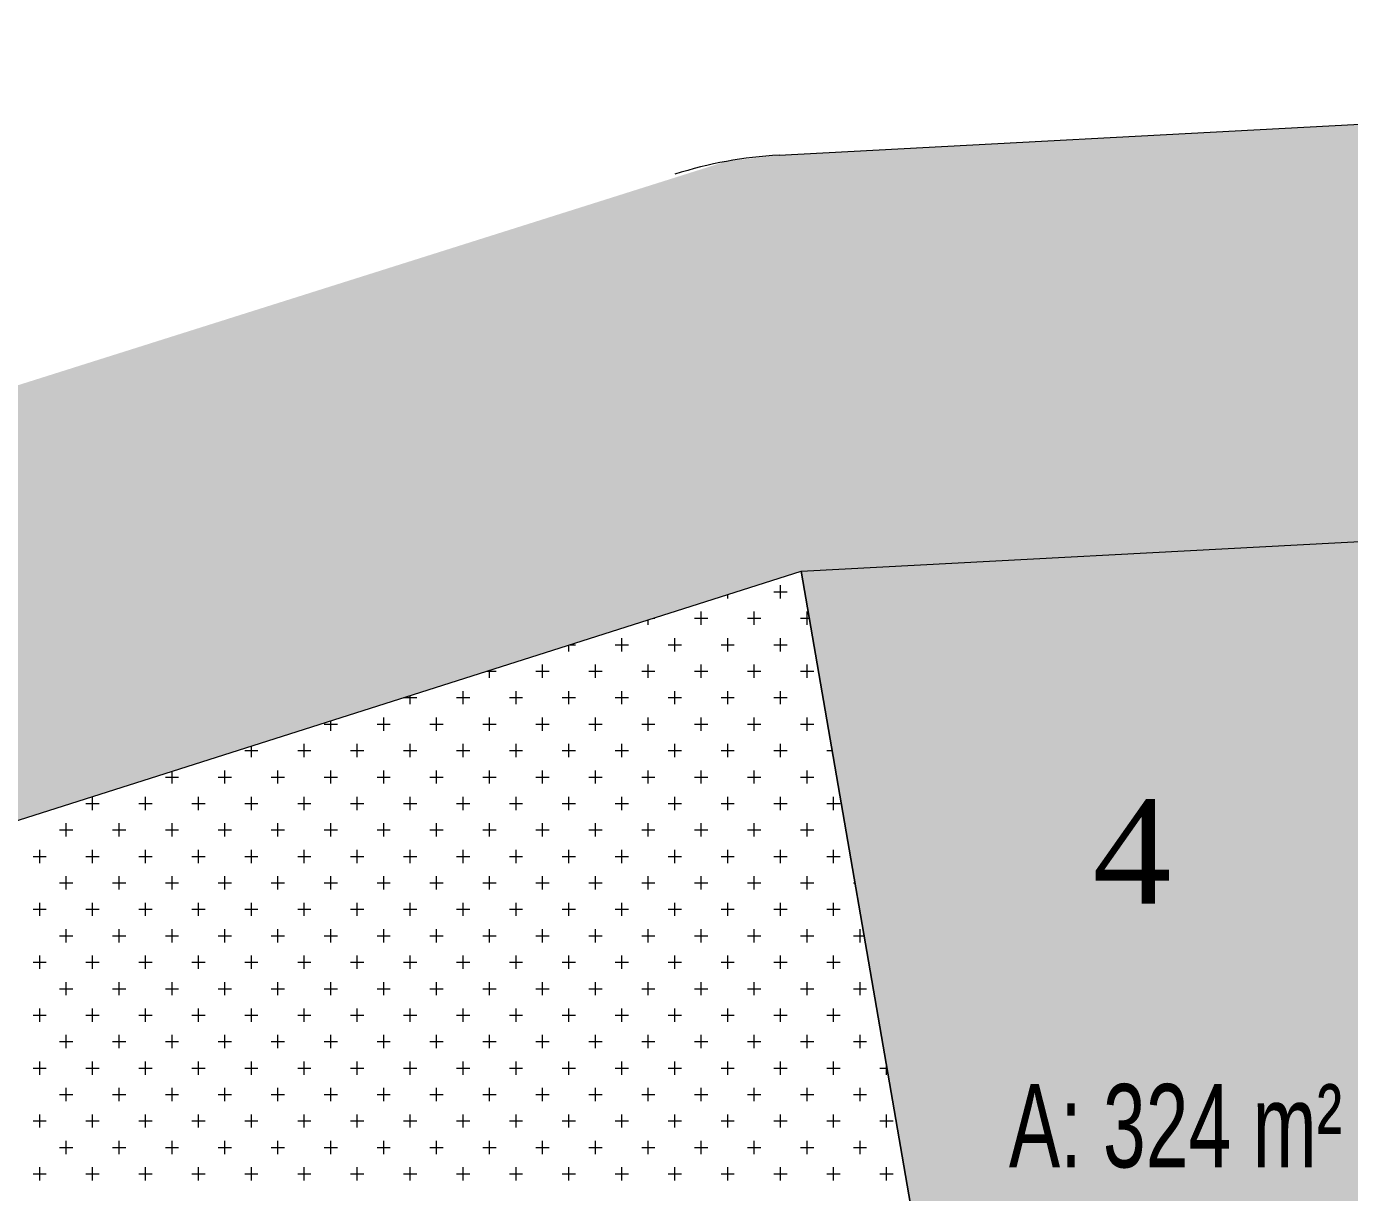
# Model space of a CAD drawing. Header units: metres. Extents: x 476631 to 477421, y 4483749 to 4484052.
# Drawn here: x 477007.4 to 477039.15, y 4483980.3 to 4484008.28 of the extents above; entities that cross this region are included whole.
import ezdxf

# ---------------------------------------------------------------- set-up
doc = ezdxf.new("R2010")
doc.units = ezdxf.units.M
for name, color, linetype, lineweight in [('M2', 1, 'Continuous', 25), ('PL_PARK', 97, 'Continuous', 0), ('serbest', 10, 'Continuous', 0), ('TK_PARSEL', 1, 'Continuous', 0)]:
    doc.layers.add(name, color=color, linetype=linetype, lineweight=lineweight)
doc.styles.add('M2', font='', dxfattribs={"width": 0.9, "height": 12})
doc.styles.get("Standard").update_dxf_attribs({"font": 'TimesNewRoman.ttf'})
doc.styles.get('M2').set_extended_font_data('Swis721 LtCn BT')

msp = doc.modelspace()

# ---------------------------------------------------------------- hatches: boundary and pattern name
at = {"layer": 'M2', "true_color": 0x636466}
h = msp.add_hatch(color=251, dxfattribs=at)
h.dxf.hatch_style = 1
h.paths.add_polyline_path([(477025.988, 4483995.208), (477024.192, 4484005.046), (476977.795, 4483990.382), (476924.509, 4483991.935), (476925.226, 4483981.961), (476936.422, 4483981.879), (476936.426, 4483981.884), (476979.167, 4483980.326)])
at = {"layer": 'serbest', "true_color": 0x636466}
h = msp.add_hatch(color=251, dxfattribs=at)
h.dxf.hatch_style = 1
h.paths.add_polyline_path([(477101.347, 4484007.619), (477083.416, 4484008.284), (477025.455, 4484005.194), (477024.192, 4484005.046), (477025.988, 4483995.208), (477041.219, 4483996.02), (477053.204, 4483996.659), (477065.189, 4483997.298), (477077.174, 4483997.937), (477083.948, 4483998.298), (477089.176, 4483998.094), (477117.951, 4483996.955)])
at = {"layer": 'serbest'}
h = msp.add_hatch(color=2, dxfattribs=at)
h.dxf.hatch_style = 1
h.paths.add_polyline_path([(477041.219, 4483996.02), (477025.988, 4483995.208), (477030.045, 4483971.722), (477042.04, 4483972.136)])

# ---------------------------------------------------------------- linework, layer by layer
at = {"layer": 'PL_PARK', "color": 3}
for p, q in [((477002.577, 4483987.767), (477025.988, 4483995.208)), ((477025.988, 4483995.208), (477030.045, 4483971.722)), ((477025.988, 4483995.208), (477025.988, 4483995.208))]:
    msp.add_line(p, q, dxfattribs=at)
at = {"layer": 'PL_PARK', "color": 3, "linetype": 'Continuous'}
for p, q in [((477025.335, 4483994.715), (477025.652, 4483994.715)), ((477025.494, 4483994.556), (477025.494, 4483994.874)), ((477024.224, 4483994.556), (477024.224, 4483994.647)), ((477022.439, 4483994.08), (477022.477, 4483994.08)), ((477023.43, 4483994.08), (477023.748, 4483994.08)), ((477023.589, 4483993.921), (477023.589, 4483994.239)), ((477024.7, 4483994.08), (477025.018, 4483994.08)), ((477024.859, 4483993.921), (477024.859, 4483994.239)), ((477025.97, 4483994.08), (477026.182, 4483994.08)), ((477026.129, 4483993.921), (477026.129, 4483994.239)), ((477022.319, 4483993.921), (477022.319, 4483994.042)), ((477020.441, 4483993.445), (477020.572, 4483993.445)), ((477021.525, 4483993.445), (477021.842, 4483993.445)), ((477021.684, 4483993.286), (477021.684, 4483993.604)), ((477022.795, 4483993.445), (477023.112, 4483993.445)), ((477022.954, 4483993.286), (477022.954, 4483993.604)), ((477024.065, 4483993.445), (477024.382, 4483993.445)), ((477024.224, 4483993.286), (477024.224, 4483993.604)), ((477025.335, 4483993.445), (477025.652, 4483993.445)), ((477025.494, 4483993.286), (477025.494, 4483993.604)), ((477020.414, 4483993.286), (477020.414, 4483993.436)), ((477018.443, 4483992.81), (477018.667, 4483992.81)), ((477018.509, 4483992.651), (477018.509, 4483992.831)), ((477019.62, 4483992.81), (477019.938, 4483992.81)), ((477019.779, 4483992.651), (477019.779, 4483992.969)), ((477020.89, 4483992.81), (477021.208, 4483992.81)), ((477021.049, 4483992.651), (477021.049, 4483992.969)), ((477022.16, 4483992.81), (477022.477, 4483992.81)), ((477022.319, 4483992.651), (477022.319, 4483992.969)), ((477023.43, 4483992.81), (477023.748, 4483992.81)), ((477023.589, 4483992.651), (477023.589, 4483992.969)), ((477024.7, 4483992.81), (477025.018, 4483992.81)), ((477024.859, 4483992.651), (477024.859, 4483992.969)), ((477025.97, 4483992.81), (477026.288, 4483992.81)), ((477026.129, 4483992.651), (477026.129, 4483992.969)), ((477016.445, 4483992.175), (477016.762, 4483992.175)), ((477016.604, 4483992.016), (477016.604, 4483992.225)), ((477017.715, 4483992.175), (477018.032, 4483992.175)), ((477017.874, 4483992.016), (477017.874, 4483992.334)), ((477018.985, 4483992.175), (477019.302, 4483992.175)), ((477019.144, 4483992.016), (477019.144, 4483992.334)), ((477020.255, 4483992.175), (477020.572, 4483992.175)), ((477020.414, 4483992.016), (477020.414, 4483992.334)), ((477021.525, 4483992.175), (477021.842, 4483992.175)), ((477021.684, 4483992.016), (477021.684, 4483992.334)), ((477022.795, 4483992.175), (477023.112, 4483992.175)), ((477022.954, 4483992.016), (477022.954, 4483992.334)), ((477024.065, 4483992.175), (477024.382, 4483992.175)), ((477024.224, 4483992.016), (477024.224, 4483992.334)), ((477025.335, 4483992.175), (477025.652, 4483992.175)), ((477025.494, 4483992.016), (477025.494, 4483992.334)), ((477014.54, 4483991.54), (477014.857, 4483991.54)), ((477014.699, 4483991.381), (477014.699, 4483991.62)), ((477015.81, 4483991.54), (477016.127, 4483991.54)), ((477015.969, 4483991.381), (477015.969, 4483991.699)), ((477017.08, 4483991.54), (477017.398, 4483991.54)), ((477017.239, 4483991.381), (477017.239, 4483991.699)), ((477018.35, 4483991.54), (477018.667, 4483991.54)), ((477018.509, 4483991.381), (477018.509, 4483991.699)), ((477019.62, 4483991.54), (477019.938, 4483991.54)), ((477019.779, 4483991.381), (477019.779, 4483991.699)), ((477020.89, 4483991.54), (477021.208, 4483991.54)), ((477021.049, 4483991.381), (477021.049, 4483991.699)), ((477022.16, 4483991.54), (477022.477, 4483991.54)), ((477022.319, 4483991.381), (477022.319, 4483991.699)), ((477023.43, 4483991.54), (477023.748, 4483991.54)), ((477023.589, 4483991.381), (477023.589, 4483991.699)), ((477024.7, 4483991.54), (477025.018, 4483991.54)), ((477024.859, 4483991.381), (477024.859, 4483991.699)), ((477025.97, 4483991.54), (477026.288, 4483991.54)), ((477026.129, 4483991.381), (477026.129, 4483991.699)), ((477012.635, 4483990.905), (477012.952, 4483990.905)), ((477012.794, 4483990.746), (477012.794, 4483991.014)), ((477013.905, 4483990.905), (477014.222, 4483990.905)), ((477014.064, 4483990.746), (477014.064, 4483991.064)), ((477015.175, 4483990.905), (477015.492, 4483990.905)), ((477015.334, 4483990.746), (477015.334, 4483991.064)), ((477016.445, 4483990.905), (477016.762, 4483990.905)), ((477016.604, 4483990.746), (477016.604, 4483991.064)), ((477017.715, 4483990.905), (477018.032, 4483990.905)), ((477017.874, 4483990.746), (477017.874, 4483991.064)), ((477018.985, 4483990.905), (477019.302, 4483990.905)), ((477019.144, 4483990.746), (477019.144, 4483991.064)), ((477020.255, 4483990.905), (477020.572, 4483990.905)), ((477020.414, 4483990.746), (477020.414, 4483991.064)), ((477021.525, 4483990.905), (477021.842, 4483990.905)), ((477021.684, 4483990.746), (477021.684, 4483991.064)), ((477022.795, 4483990.905), (477023.112, 4483990.905)), ((477022.954, 4483990.746), (477022.954, 4483991.064)), ((477024.065, 4483990.905), (477024.382, 4483990.905)), ((477024.224, 4483990.746), (477024.224, 4483991.064)), ((477025.335, 4483990.905), (477025.652, 4483990.905)), ((477025.494, 4483990.746), (477025.494, 4483991.064)), ((477026.605, 4483990.905), (477026.731, 4483990.905)), ((477010.889, 4483990.111), (477010.889, 4483990.409)), ((477012.159, 4483990.111), (477012.159, 4483990.429)), ((477013.429, 4483990.111), (477013.429, 4483990.429)), ((477014.699, 4483990.111), (477014.699, 4483990.429)), ((477015.969, 4483990.111), (477015.969, 4483990.429)), ((477017.239, 4483990.111), (477017.239, 4483990.429)), ((477018.509, 4483990.111), (477018.509, 4483990.429)), ((477019.779, 4483990.111), (477019.779, 4483990.429)), ((477021.049, 4483990.111), (477021.049, 4483990.429)), ((477022.319, 4483990.111), (477022.319, 4483990.429)), ((477023.589, 4483990.111), (477023.589, 4483990.429)), ((477024.859, 4483990.111), (477024.859, 4483990.429)), ((477026.129, 4483990.111), (477026.129, 4483990.429)), ((477010.73, 4483990.27), (477011.047, 4483990.27)), ((477012, 4483990.27), (477012.317, 4483990.27)), ((477013.27, 4483990.27), (477013.587, 4483990.27)), ((477014.54, 4483990.27), (477014.857, 4483990.27)), ((477015.81, 4483990.27), (477016.127, 4483990.27)), ((477017.08, 4483990.27), (477017.398, 4483990.27)), ((477018.35, 4483990.27), (477018.667, 4483990.27)), ((477019.62, 4483990.27), (477019.938, 4483990.27)), ((477020.89, 4483990.27), (477021.208, 4483990.27)), ((477022.16, 4483990.27), (477022.477, 4483990.27)), ((477023.43, 4483990.27), (477023.748, 4483990.27)), ((477024.7, 4483990.27), (477025.018, 4483990.27)), ((477025.97, 4483990.27), (477026.288, 4483990.27)), ((477008.825, 4483989.635), (477009.142, 4483989.635)), ((477008.984, 4483989.476), (477008.984, 4483989.794)), ((477010.095, 4483989.635), (477010.412, 4483989.635)), ((477010.254, 4483989.476), (477010.254, 4483989.794)), ((477011.365, 4483989.635), (477011.682, 4483989.635)), ((477011.524, 4483989.476), (477011.524, 4483989.794)), ((477012.635, 4483989.635), (477012.952, 4483989.635)), ((477012.794, 4483989.476), (477012.794, 4483989.794)), ((477013.905, 4483989.635), (477014.222, 4483989.635)), ((477014.064, 4483989.476), (477014.064, 4483989.794)), ((477015.175, 4483989.635), (477015.492, 4483989.635)), ((477015.334, 4483989.476), (477015.334, 4483989.794)), ((477016.445, 4483989.635), (477016.762, 4483989.635)), ((477016.604, 4483989.476), (477016.604, 4483989.794)), ((477017.715, 4483989.635), (477018.032, 4483989.635)), ((477017.874, 4483989.476), (477017.874, 4483989.794)), ((477018.985, 4483989.635), (477019.302, 4483989.635)), ((477019.144, 4483989.476), (477019.144, 4483989.794)), ((477020.255, 4483989.635), (477020.572, 4483989.635)), ((477020.414, 4483989.476), (477020.414, 4483989.794)), ((477021.525, 4483989.635), (477021.842, 4483989.635)), ((477021.684, 4483989.476), (477021.684, 4483989.794)), ((477022.795, 4483989.635), (477023.112, 4483989.635)), ((477022.954, 4483989.476), (477022.954, 4483989.794)), ((477024.065, 4483989.635), (477024.382, 4483989.635)), ((477024.224, 4483989.476), (477024.224, 4483989.794)), ((477025.335, 4483989.635), (477025.652, 4483989.635)), ((477025.494, 4483989.476), (477025.494, 4483989.794)), ((477026.605, 4483989.635), (477026.922, 4483989.635)), ((477026.764, 4483989.476), (477026.764, 4483989.794)), ((477008.19, 4483989), (477008.507, 4483989)), ((477008.349, 4483988.841), (477008.349, 4483989.159)), ((477009.46, 4483989), (477009.777, 4483989)), ((477009.619, 4483988.841), (477009.619, 4483989.159)), ((477010.73, 4483989), (477011.047, 4483989)), ((477010.889, 4483988.841), (477010.889, 4483989.159)), ((477012, 4483989), (477012.317, 4483989)), ((477012.159, 4483988.841), (477012.159, 4483989.159)), ((477013.27, 4483989), (477013.587, 4483989)), ((477013.429, 4483988.841), (477013.429, 4483989.159)), ((477014.54, 4483989), (477014.857, 4483989)), ((477014.699, 4483988.841), (477014.699, 4483989.159)), ((477015.81, 4483989), (477016.127, 4483989)), ((477015.969, 4483988.841), (477015.969, 4483989.159)), ((477017.08, 4483989), (477017.398, 4483989)), ((477017.239, 4483988.841), (477017.239, 4483989.159)), ((477018.35, 4483989), (477018.667, 4483989)), ((477018.509, 4483988.841), (477018.509, 4483989.159)), ((477019.62, 4483989), (477019.938, 4483989)), ((477019.779, 4483988.841), (477019.779, 4483989.159)), ((477020.89, 4483989), (477021.208, 4483989)), ((477021.049, 4483988.841), (477021.049, 4483989.159)), ((477022.16, 4483989), (477022.477, 4483989)), ((477022.319, 4483988.841), (477022.319, 4483989.159)), ((477023.43, 4483989), (477023.748, 4483989)), ((477023.589, 4483988.841), (477023.589, 4483989.159)), ((477024.7, 4483989), (477025.018, 4483989)), ((477024.859, 4483988.841), (477024.859, 4483989.159)), ((477025.97, 4483989), (477026.288, 4483989)), ((477026.129, 4483988.841), (477026.129, 4483989.159)), ((477007.555, 4483988.365), (477007.872, 4483988.365)), ((477007.714, 4483988.206), (477007.714, 4483988.524)), ((477008.825, 4483988.365), (477009.142, 4483988.365)), ((477008.984, 4483988.206), (477008.984, 4483988.524)), ((477010.095, 4483988.365), (477010.412, 4483988.365)), ((477010.254, 4483988.206), (477010.254, 4483988.524)), ((477011.365, 4483988.365), (477011.682, 4483988.365)), ((477011.524, 4483988.206), (477011.524, 4483988.524)), ((477012.635, 4483988.365), (477012.952, 4483988.365)), ((477012.794, 4483988.206), (477012.794, 4483988.524)), ((477013.905, 4483988.365), (477014.222, 4483988.365)), ((477014.064, 4483988.206), (477014.064, 4483988.524)), ((477015.175, 4483988.365), (477015.492, 4483988.365)), ((477015.334, 4483988.206), (477015.334, 4483988.524)), ((477016.445, 4483988.365), (477016.762, 4483988.365)), ((477016.604, 4483988.206), (477016.604, 4483988.524)), ((477017.715, 4483988.365), (477018.032, 4483988.365)), ((477017.874, 4483988.206), (477017.874, 4483988.524)), ((477018.985, 4483988.365), (477019.302, 4483988.365)), ((477019.144, 4483988.206), (477019.144, 4483988.524)), ((477020.255, 4483988.365), (477020.572, 4483988.365)), ((477020.414, 4483988.206), (477020.414, 4483988.524)), ((477021.525, 4483988.365), (477021.842, 4483988.365)), ((477021.684, 4483988.206), (477021.684, 4483988.524)), ((477022.795, 4483988.365), (477023.112, 4483988.365)), ((477022.954, 4483988.206), (477022.954, 4483988.524)), ((477024.065, 4483988.365), (477024.382, 4483988.365)), ((477024.224, 4483988.206), (477024.224, 4483988.524)), ((477025.335, 4483988.365), (477025.652, 4483988.365)), ((477025.494, 4483988.206), (477025.494, 4483988.524)), ((477026.605, 4483988.365), (477026.922, 4483988.365)), ((477026.764, 4483988.206), (477026.764, 4483988.524)), ((477008.19, 4483987.73), (477008.507, 4483987.73)), ((477008.349, 4483987.571), (477008.349, 4483987.889)), ((477009.46, 4483987.73), (477009.777, 4483987.73)), ((477009.619, 4483987.571), (477009.619, 4483987.889)), ((477010.73, 4483987.73), (477011.047, 4483987.73)), ((477010.889, 4483987.571), (477010.889, 4483987.889)), ((477012, 4483987.73), (477012.317, 4483987.73)), ((477012.159, 4483987.571), (477012.159, 4483987.889)), ((477013.27, 4483987.73), (477013.587, 4483987.73)), ((477013.429, 4483987.571), (477013.429, 4483987.889)), ((477014.54, 4483987.73), (477014.857, 4483987.73)), ((477014.699, 4483987.571), (477014.699, 4483987.889)), ((477015.81, 4483987.73), (477016.127, 4483987.73)), ((477015.969, 4483987.571), (477015.969, 4483987.889)), ((477017.08, 4483987.73), (477017.398, 4483987.73)), ((477017.239, 4483987.571), (477017.239, 4483987.889)), ((477018.35, 4483987.73), (477018.667, 4483987.73)), ((477018.509, 4483987.571), (477018.509, 4483987.889)), ((477019.62, 4483987.73), (477019.938, 4483987.73)), ((477019.779, 4483987.571), (477019.779, 4483987.889)), ((477020.89, 4483987.73), (477021.208, 4483987.73)), ((477021.049, 4483987.571), (477021.049, 4483987.889)), ((477022.16, 4483987.73), (477022.477, 4483987.73)), ((477022.319, 4483987.571), (477022.319, 4483987.889)), ((477023.43, 4483987.73), (477023.748, 4483987.73)), ((477023.589, 4483987.571), (477023.589, 4483987.889)), ((477024.7, 4483987.73), (477025.018, 4483987.73)), ((477024.859, 4483987.571), (477024.859, 4483987.889)), ((477025.97, 4483987.73), (477026.288, 4483987.73)), ((477026.129, 4483987.571), (477026.129, 4483987.889)), ((477027.24, 4483987.73), (477027.28, 4483987.73)), ((477007.714, 4483986.936), (477007.714, 4483987.254)), ((477008.984, 4483986.936), (477008.984, 4483987.254)), ((477010.254, 4483986.936), (477010.254, 4483987.254)), ((477011.524, 4483986.936), (477011.524, 4483987.254)), ((477012.794, 4483986.936), (477012.794, 4483987.254)), ((477014.064, 4483986.936), (477014.064, 4483987.254)), ((477015.334, 4483986.936), (477015.334, 4483987.254)), ((477016.604, 4483986.936), (477016.604, 4483987.254)), ((477017.874, 4483986.936), (477017.874, 4483987.254)), ((477019.144, 4483986.936), (477019.144, 4483987.254)), ((477020.414, 4483986.936), (477020.414, 4483987.254)), ((477021.684, 4483986.936), (477021.684, 4483987.254)), ((477022.954, 4483986.936), (477022.954, 4483987.254)), ((477024.224, 4483986.936), (477024.224, 4483987.254)), ((477025.494, 4483986.936), (477025.494, 4483987.254)), ((477026.764, 4483986.936), (477026.764, 4483987.254)), ((477007.555, 4483987.095), (477007.872, 4483987.095)), ((477008.825, 4483987.095), (477009.142, 4483987.095)), ((477010.095, 4483987.095), (477010.412, 4483987.095)), ((477011.365, 4483987.095), (477011.682, 4483987.095)), ((477012.635, 4483987.095), (477012.952, 4483987.095)), ((477013.905, 4483987.095), (477014.222, 4483987.095)), ((477015.175, 4483987.095), (477015.492, 4483987.095)), ((477016.445, 4483987.095), (477016.762, 4483987.095)), ((477017.715, 4483987.095), (477018.032, 4483987.095)), ((477018.985, 4483987.095), (477019.302, 4483987.095)), ((477020.255, 4483987.095), (477020.572, 4483987.095)), ((477021.525, 4483987.095), (477021.842, 4483987.095)), ((477022.795, 4483987.095), (477023.112, 4483987.095)), ((477024.065, 4483987.095), (477024.382, 4483987.095)), ((477025.335, 4483987.095), (477025.652, 4483987.095)), ((477026.605, 4483987.095), (477026.922, 4483987.095)), ((477008.19, 4483986.46), (477008.507, 4483986.46)), ((477008.349, 4483986.301), (477008.349, 4483986.619)), ((477009.46, 4483986.46), (477009.777, 4483986.46)), ((477009.619, 4483986.301), (477009.619, 4483986.619)), ((477010.73, 4483986.46), (477011.047, 4483986.46)), ((477010.889, 4483986.301), (477010.889, 4483986.619)), ((477012, 4483986.46), (477012.317, 4483986.46)), ((477012.159, 4483986.301), (477012.159, 4483986.619)), ((477013.27, 4483986.46), (477013.587, 4483986.46)), ((477013.429, 4483986.301), (477013.429, 4483986.619)), ((477014.54, 4483986.46), (477014.857, 4483986.46)), ((477014.699, 4483986.301), (477014.699, 4483986.619)), ((477015.81, 4483986.46), (477016.127, 4483986.46)), ((477015.969, 4483986.301), (477015.969, 4483986.619)), ((477017.08, 4483986.46), (477017.398, 4483986.46)), ((477017.239, 4483986.301), (477017.239, 4483986.619)), ((477018.35, 4483986.46), (477018.667, 4483986.46)), ((477018.509, 4483986.301), (477018.509, 4483986.619)), ((477019.62, 4483986.46), (477019.938, 4483986.46)), ((477019.779, 4483986.301), (477019.779, 4483986.619)), ((477020.89, 4483986.46), (477021.208, 4483986.46)), ((477021.049, 4483986.301), (477021.049, 4483986.619)), ((477022.16, 4483986.46), (477022.477, 4483986.46)), ((477022.319, 4483986.301), (477022.319, 4483986.619)), ((477023.43, 4483986.46), (477023.748, 4483986.46)), ((477023.589, 4483986.301), (477023.589, 4483986.619)), ((477024.7, 4483986.46), (477025.018, 4483986.46)), ((477024.859, 4483986.301), (477024.859, 4483986.619)), ((477025.97, 4483986.46), (477026.288, 4483986.46)), ((477026.129, 4483986.301), (477026.129, 4483986.619)), ((477027.24, 4483986.46), (477027.499, 4483986.46)), ((477027.399, 4483986.301), (477027.399, 4483986.619)), ((477007.555, 4483985.825), (477007.872, 4483985.825)), ((477007.714, 4483985.666), (477007.714, 4483985.984)), ((477008.825, 4483985.825), (477009.142, 4483985.825)), ((477008.984, 4483985.666), (477008.984, 4483985.984)), ((477010.095, 4483985.825), (477010.412, 4483985.825)), ((477010.254, 4483985.666), (477010.254, 4483985.984)), ((477011.365, 4483985.825), (477011.682, 4483985.825)), ((477011.524, 4483985.666), (477011.524, 4483985.984)), ((477012.635, 4483985.825), (477012.952, 4483985.825)), ((477012.794, 4483985.666), (477012.794, 4483985.984)), ((477013.905, 4483985.825), (477014.222, 4483985.825)), ((477014.064, 4483985.666), (477014.064, 4483985.984)), ((477015.175, 4483985.825), (477015.492, 4483985.825)), ((477015.334, 4483985.666), (477015.334, 4483985.984)), ((477016.445, 4483985.825), (477016.762, 4483985.825)), ((477016.604, 4483985.666), (477016.604, 4483985.984)), ((477017.715, 4483985.825), (477018.032, 4483985.825)), ((477017.874, 4483985.666), (477017.874, 4483985.984)), ((477018.985, 4483985.825), (477019.302, 4483985.825)), ((477019.144, 4483985.666), (477019.144, 4483985.984)), ((477020.255, 4483985.825), (477020.572, 4483985.825)), ((477020.414, 4483985.666), (477020.414, 4483985.984)), ((477021.525, 4483985.825), (477021.842, 4483985.825)), ((477021.684, 4483985.666), (477021.684, 4483985.984)), ((477022.795, 4483985.825), (477023.112, 4483985.825)), ((477022.954, 4483985.666), (477022.954, 4483985.984)), ((477024.065, 4483985.825), (477024.382, 4483985.825)), ((477024.224, 4483985.666), (477024.224, 4483985.984)), ((477025.335, 4483985.825), (477025.652, 4483985.825)), ((477025.494, 4483985.666), (477025.494, 4483985.984)), ((477026.605, 4483985.825), (477026.922, 4483985.825)), ((477026.764, 4483985.666), (477026.764, 4483985.984)), ((477008.19, 4483985.19), (477008.507, 4483985.19)), ((477008.349, 4483985.031), (477008.349, 4483985.349)), ((477009.46, 4483985.19), (477009.777, 4483985.19)), ((477009.619, 4483985.031), (477009.619, 4483985.349)), ((477010.73, 4483985.19), (477011.047, 4483985.19)), ((477010.889, 4483985.031), (477010.889, 4483985.349)), ((477012, 4483985.19), (477012.317, 4483985.19)), ((477012.159, 4483985.031), (477012.159, 4483985.349)), ((477013.27, 4483985.19), (477013.587, 4483985.19)), ((477013.429, 4483985.031), (477013.429, 4483985.349)), ((477014.54, 4483985.19), (477014.857, 4483985.19)), ((477014.699, 4483985.031), (477014.699, 4483985.349)), ((477015.81, 4483985.19), (477016.127, 4483985.19)), ((477015.969, 4483985.031), (477015.969, 4483985.349)), ((477017.08, 4483985.19), (477017.398, 4483985.19)), ((477017.239, 4483985.031), (477017.239, 4483985.349)), ((477018.35, 4483985.19), (477018.667, 4483985.19)), ((477018.509, 4483985.031), (477018.509, 4483985.349)), ((477019.62, 4483985.19), (477019.938, 4483985.19)), ((477019.779, 4483985.031), (477019.779, 4483985.349)), ((477020.89, 4483985.19), (477021.208, 4483985.19)), ((477021.049, 4483985.031), (477021.049, 4483985.349)), ((477022.16, 4483985.19), (477022.477, 4483985.19)), ((477022.319, 4483985.031), (477022.319, 4483985.349)), ((477023.43, 4483985.19), (477023.748, 4483985.19)), ((477023.589, 4483985.031), (477023.589, 4483985.349)), ((477024.7, 4483985.19), (477025.018, 4483985.19)), ((477024.859, 4483985.031), (477024.859, 4483985.349)), ((477025.97, 4483985.19), (477026.288, 4483985.19)), ((477026.129, 4483985.031), (477026.129, 4483985.349)), ((477027.24, 4483985.19), (477027.558, 4483985.19)), ((477027.399, 4483985.031), (477027.399, 4483985.349)), ((477007.714, 4483984.396), (477007.714, 4483984.714)), ((477008.984, 4483984.396), (477008.984, 4483984.714)), ((477010.254, 4483984.396), (477010.254, 4483984.714)), ((477011.524, 4483984.396), (477011.524, 4483984.714)), ((477012.794, 4483984.396), (477012.794, 4483984.714)), ((477014.064, 4483984.396), (477014.064, 4483984.714)), ((477015.334, 4483984.396), (477015.334, 4483984.714)), ((477016.604, 4483984.396), (477016.604, 4483984.714)), ((477017.874, 4483984.396), (477017.874, 4483984.714)), ((477019.144, 4483984.396), (477019.144, 4483984.714)), ((477020.414, 4483984.396), (477020.414, 4483984.714)), ((477021.684, 4483984.396), (477021.684, 4483984.714)), ((477022.954, 4483984.396), (477022.954, 4483984.714)), ((477024.224, 4483984.396), (477024.224, 4483984.714)), ((477025.494, 4483984.396), (477025.494, 4483984.714)), ((477026.764, 4483984.396), (477026.764, 4483984.714)), ((477007.555, 4483984.555), (477007.872, 4483984.555)), ((477008.825, 4483984.555), (477009.142, 4483984.555)), ((477010.095, 4483984.555), (477010.412, 4483984.555)), ((477011.365, 4483984.555), (477011.682, 4483984.555)), ((477012.635, 4483984.555), (477012.952, 4483984.555)), ((477013.905, 4483984.555), (477014.222, 4483984.555)), ((477015.175, 4483984.555), (477015.492, 4483984.555)), ((477016.445, 4483984.555), (477016.762, 4483984.555)), ((477017.715, 4483984.555), (477018.032, 4483984.555)), ((477018.985, 4483984.555), (477019.302, 4483984.555)), ((477020.255, 4483984.555), (477020.572, 4483984.555)), ((477021.525, 4483984.555), (477021.842, 4483984.555)), ((477022.795, 4483984.555), (477023.112, 4483984.555)), ((477024.065, 4483984.555), (477024.382, 4483984.555)), ((477025.335, 4483984.555), (477025.652, 4483984.555)), ((477026.605, 4483984.555), (477026.922, 4483984.555)), ((477008.19, 4483983.92), (477008.507, 4483983.92)), ((477008.349, 4483983.761), (477008.349, 4483984.079)), ((477009.46, 4483983.92), (477009.777, 4483983.92)), ((477009.619, 4483983.761), (477009.619, 4483984.079)), ((477010.73, 4483983.92), (477011.047, 4483983.92)), ((477010.889, 4483983.761), (477010.889, 4483984.079)), ((477012, 4483983.92), (477012.317, 4483983.92)), ((477012.159, 4483983.761), (477012.159, 4483984.079)), ((477013.27, 4483983.92), (477013.587, 4483983.92)), ((477013.429, 4483983.761), (477013.429, 4483984.079)), ((477014.54, 4483983.92), (477014.857, 4483983.92)), ((477014.699, 4483983.761), (477014.699, 4483984.079)), ((477015.81, 4483983.92), (477016.127, 4483983.92)), ((477015.969, 4483983.761), (477015.969, 4483984.079)), ((477017.08, 4483983.92), (477017.398, 4483983.92)), ((477017.239, 4483983.761), (477017.239, 4483984.079)), ((477018.35, 4483983.92), (477018.667, 4483983.92)), ((477018.509, 4483983.761), (477018.509, 4483984.079)), ((477019.62, 4483983.92), (477019.938, 4483983.92)), ((477019.779, 4483983.761), (477019.779, 4483984.079)), ((477020.89, 4483983.92), (477021.208, 4483983.92)), ((477021.049, 4483983.761), (477021.049, 4483984.079)), ((477022.16, 4483983.92), (477022.477, 4483983.92)), ((477022.319, 4483983.761), (477022.319, 4483984.079)), ((477023.43, 4483983.92), (477023.748, 4483983.92)), ((477023.589, 4483983.761), (477023.589, 4483984.079)), ((477024.7, 4483983.92), (477025.018, 4483983.92)), ((477024.859, 4483983.761), (477024.859, 4483984.079)), ((477025.97, 4483983.92), (477026.288, 4483983.92)), ((477026.129, 4483983.761), (477026.129, 4483984.079)), ((477027.24, 4483983.92), (477027.558, 4483983.92)), ((477027.399, 4483983.761), (477027.399, 4483984.079)), ((477007.555, 4483983.285), (477007.872, 4483983.285)), ((477007.714, 4483983.126), (477007.714, 4483983.444)), ((477008.825, 4483983.285), (477009.142, 4483983.285)), ((477008.984, 4483983.126), (477008.984, 4483983.444)), ((477010.095, 4483983.285), (477010.412, 4483983.285)), ((477010.254, 4483983.126), (477010.254, 4483983.444)), ((477011.365, 4483983.285), (477011.682, 4483983.285)), ((477011.524, 4483983.126), (477011.524, 4483983.444)), ((477012.635, 4483983.285), (477012.952, 4483983.285)), ((477012.794, 4483983.126), (477012.794, 4483983.444)), ((477013.905, 4483983.285), (477014.222, 4483983.285)), ((477014.064, 4483983.126), (477014.064, 4483983.444)), ((477015.175, 4483983.285), (477015.492, 4483983.285)), ((477015.334, 4483983.126), (477015.334, 4483983.444)), ((477016.445, 4483983.285), (477016.762, 4483983.285)), ((477016.604, 4483983.126), (477016.604, 4483983.444)), ((477017.715, 4483983.285), (477018.032, 4483983.285)), ((477017.874, 4483983.126), (477017.874, 4483983.444)), ((477018.985, 4483983.285), (477019.302, 4483983.285)), ((477019.144, 4483983.126), (477019.144, 4483983.444)), ((477020.255, 4483983.285), (477020.572, 4483983.285)), ((477020.414, 4483983.126), (477020.414, 4483983.444)), ((477021.525, 4483983.285), (477021.842, 4483983.285)), ((477021.684, 4483983.126), (477021.684, 4483983.444)), ((477022.795, 4483983.285), (477023.112, 4483983.285)), ((477022.954, 4483983.126), (477022.954, 4483983.444)), ((477024.065, 4483983.285), (477024.382, 4483983.285)), ((477024.224, 4483983.126), (477024.224, 4483983.444)), ((477025.335, 4483983.285), (477025.652, 4483983.285)), ((477025.494, 4483983.126), (477025.494, 4483983.444)), ((477026.605, 4483983.285), (477026.922, 4483983.285)), ((477026.764, 4483983.126), (477026.764, 4483983.444)), ((477027.875, 4483983.285), (477028.048, 4483983.285)), ((477028.034, 4483983.126), (477028.034, 4483983.365)), ((477008.19, 4483982.65), (477008.507, 4483982.65)), ((477008.349, 4483982.491), (477008.349, 4483982.809)), ((477009.46, 4483982.65), (477009.777, 4483982.65)), ((477009.619, 4483982.491), (477009.619, 4483982.809)), ((477010.73, 4483982.65), (477011.047, 4483982.65)), ((477010.889, 4483982.491), (477010.889, 4483982.809)), ((477012, 4483982.65), (477012.317, 4483982.65)), ((477012.159, 4483982.491), (477012.159, 4483982.809)), ((477013.27, 4483982.65), (477013.587, 4483982.65)), ((477013.429, 4483982.491), (477013.429, 4483982.809)), ((477014.54, 4483982.65), (477014.857, 4483982.65)), ((477014.699, 4483982.491), (477014.699, 4483982.809)), ((477015.81, 4483982.65), (477016.127, 4483982.65)), ((477015.969, 4483982.491), (477015.969, 4483982.809)), ((477017.08, 4483982.65), (477017.398, 4483982.65)), ((477017.239, 4483982.491), (477017.239, 4483982.809)), ((477018.35, 4483982.65), (477018.667, 4483982.65)), ((477018.509, 4483982.491), (477018.509, 4483982.809)), ((477019.62, 4483982.65), (477019.938, 4483982.65)), ((477019.779, 4483982.491), (477019.779, 4483982.809)), ((477020.89, 4483982.65), (477021.208, 4483982.65)), ((477021.049, 4483982.491), (477021.049, 4483982.809)), ((477022.16, 4483982.65), (477022.477, 4483982.65)), ((477022.319, 4483982.491), (477022.319, 4483982.809)), ((477023.43, 4483982.65), (477023.748, 4483982.65)), ((477023.589, 4483982.491), (477023.589, 4483982.809)), ((477024.7, 4483982.65), (477025.018, 4483982.65)), ((477024.859, 4483982.491), (477024.859, 4483982.809)), ((477025.97, 4483982.65), (477026.288, 4483982.65)), ((477026.129, 4483982.491), (477026.129, 4483982.809)), ((477027.24, 4483982.65), (477027.558, 4483982.65)), ((477027.399, 4483982.491), (477027.399, 4483982.809)), ((477007.714, 4483981.856), (477007.714, 4483982.174)), ((477008.984, 4483981.856), (477008.984, 4483982.174)), ((477010.254, 4483981.856), (477010.254, 4483982.174)), ((477011.524, 4483981.856), (477011.524, 4483982.174)), ((477012.794, 4483981.856), (477012.794, 4483982.174)), ((477014.064, 4483981.856), (477014.064, 4483982.174)), ((477015.334, 4483981.856), (477015.334, 4483982.174)), ((477016.604, 4483981.856), (477016.604, 4483982.174)), ((477017.874, 4483981.856), (477017.874, 4483982.174)), ((477019.144, 4483981.856), (477019.144, 4483982.174)), ((477020.414, 4483981.856), (477020.414, 4483982.174)), ((477021.684, 4483981.856), (477021.684, 4483982.174)), ((477022.954, 4483981.856), (477022.954, 4483982.174)), ((477024.224, 4483981.856), (477024.224, 4483982.174)), ((477025.494, 4483981.856), (477025.494, 4483982.174)), ((477026.764, 4483981.856), (477026.764, 4483982.174)), ((477028.034, 4483981.856), (477028.034, 4483982.174)), ((477007.555, 4483982.015), (477007.872, 4483982.015)), ((477008.825, 4483982.015), (477009.142, 4483982.015)), ((477010.095, 4483982.015), (477010.412, 4483982.015)), ((477011.365, 4483982.015), (477011.682, 4483982.015)), ((477012.635, 4483982.015), (477012.952, 4483982.015)), ((477013.905, 4483982.015), (477014.222, 4483982.015)), ((477015.175, 4483982.015), (477015.492, 4483982.015)), ((477016.445, 4483982.015), (477016.762, 4483982.015)), ((477017.715, 4483982.015), (477018.032, 4483982.015)), ((477018.985, 4483982.015), (477019.302, 4483982.015)), ((477020.255, 4483982.015), (477020.572, 4483982.015)), ((477021.525, 4483982.015), (477021.842, 4483982.015)), ((477022.795, 4483982.015), (477023.112, 4483982.015)), ((477024.065, 4483982.015), (477024.382, 4483982.015)), ((477025.335, 4483982.015), (477025.652, 4483982.015)), ((477026.605, 4483982.015), (477026.922, 4483982.015)), ((477027.875, 4483982.015), (477028.193, 4483982.015)), ((477008.19, 4483981.38), (477008.507, 4483981.38)), ((477008.349, 4483981.221), (477008.349, 4483981.539)), ((477009.46, 4483981.38), (477009.777, 4483981.38)), ((477009.619, 4483981.221), (477009.619, 4483981.539)), ((477010.73, 4483981.38), (477011.047, 4483981.38)), ((477010.889, 4483981.221), (477010.889, 4483981.539)), ((477012, 4483981.38), (477012.317, 4483981.38)), ((477012.159, 4483981.221), (477012.159, 4483981.539)), ((477013.27, 4483981.38), (477013.587, 4483981.38)), ((477013.429, 4483981.221), (477013.429, 4483981.539)), ((477014.54, 4483981.38), (477014.857, 4483981.38)), ((477014.699, 4483981.221), (477014.699, 4483981.539)), ((477015.81, 4483981.38), (477016.127, 4483981.38)), ((477015.969, 4483981.221), (477015.969, 4483981.539)), ((477017.08, 4483981.38), (477017.398, 4483981.38)), ((477017.239, 4483981.221), (477017.239, 4483981.539)), ((477018.35, 4483981.38), (477018.667, 4483981.38)), ((477018.509, 4483981.221), (477018.509, 4483981.539)), ((477019.62, 4483981.38), (477019.938, 4483981.38)), ((477019.779, 4483981.221), (477019.779, 4483981.539)), ((477020.89, 4483981.38), (477021.208, 4483981.38)), ((477021.049, 4483981.221), (477021.049, 4483981.539)), ((477022.16, 4483981.38), (477022.477, 4483981.38)), ((477022.319, 4483981.221), (477022.319, 4483981.539)), ((477023.43, 4483981.38), (477023.748, 4483981.38)), ((477023.589, 4483981.221), (477023.589, 4483981.539)), ((477024.7, 4483981.38), (477025.018, 4483981.38)), ((477024.859, 4483981.221), (477024.859, 4483981.539)), ((477025.97, 4483981.38), (477026.288, 4483981.38)), ((477026.129, 4483981.221), (477026.129, 4483981.539)), ((477027.24, 4483981.38), (477027.558, 4483981.38)), ((477027.399, 4483981.221), (477027.399, 4483981.539)), ((477007.555, 4483980.745), (477007.872, 4483980.745)), ((477007.714, 4483980.586), (477007.714, 4483980.904)), ((477008.825, 4483980.745), (477009.142, 4483980.745)), ((477008.984, 4483980.586), (477008.984, 4483980.904)), ((477010.095, 4483980.745), (477010.412, 4483980.745)), ((477010.254, 4483980.586), (477010.254, 4483980.904)), ((477011.365, 4483980.745), (477011.682, 4483980.745)), ((477011.524, 4483980.586), (477011.524, 4483980.904)), ((477012.635, 4483980.745), (477012.952, 4483980.745)), ((477012.794, 4483980.586), (477012.794, 4483980.904)), ((477013.905, 4483980.745), (477014.222, 4483980.745)), ((477014.064, 4483980.586), (477014.064, 4483980.904)), ((477015.175, 4483980.745), (477015.492, 4483980.745)), ((477015.334, 4483980.586), (477015.334, 4483980.904)), ((477016.445, 4483980.745), (477016.762, 4483980.745)), ((477016.604, 4483980.586), (477016.604, 4483980.904)), ((477017.715, 4483980.745), (477018.032, 4483980.745)), ((477017.874, 4483980.586), (477017.874, 4483980.904)), ((477018.985, 4483980.745), (477019.302, 4483980.745)), ((477019.144, 4483980.586), (477019.144, 4483980.904)), ((477020.255, 4483980.745), (477020.572, 4483980.745)), ((477020.414, 4483980.586), (477020.414, 4483980.904)), ((477021.525, 4483980.745), (477021.842, 4483980.745)), ((477021.684, 4483980.586), (477021.684, 4483980.904)), ((477022.795, 4483980.745), (477023.112, 4483980.745)), ((477022.954, 4483980.586), (477022.954, 4483980.904)), ((477024.065, 4483980.745), (477024.382, 4483980.745)), ((477024.224, 4483980.586), (477024.224, 4483980.904)), ((477025.335, 4483980.745), (477025.652, 4483980.745)), ((477025.494, 4483980.586), (477025.494, 4483980.904)), ((477026.605, 4483980.745), (477026.922, 4483980.745)), ((477026.764, 4483980.586), (477026.764, 4483980.904)), ((477027.875, 4483980.745), (477028.193, 4483980.745)), ((477028.034, 4483980.586), (477028.034, 4483980.904))]:
    msp.add_line(p, q, dxfattribs=at)
at = {"layer": 'serbest'}
msp.add_arc((477025.988, 4483995.208), 10, 93.0515, 107.6338, dxfattribs=at)
at = {"layer": 'TK_PARSEL'}
for p, q in [((477025.455, 4484005.194), (477040.686, 4484006.006)), ((477025.988, 4483995.208), (477041.219, 4483996.02)), ((477030.045, 4483971.722), (477025.988, 4483995.208)), ((477025.988, 4483995.208), (477025.988, 4483995.208))]:
    msp.add_line(p, q, dxfattribs=at)

# ---------------------------------------------------------------- texts
at = {"layer": 'M2', "color": 1, "style": 'M2', "width": 0.9}
msp.add_text('A: 324 m²', height=2, dxfattribs=at).set_placement((477030.972, 4483980.901))
at = {"layer": 'serbest', "insert": (477032.982, 4483989.731), "char_height": 2.5, "attachment_point": 1}
msp.add_mtext_dynamic_manual_height_columns('4', width=11.84476, gutter_width=12.5, heights=[0], dxfattribs=at)

doc.saveas('drawing.dxf')
